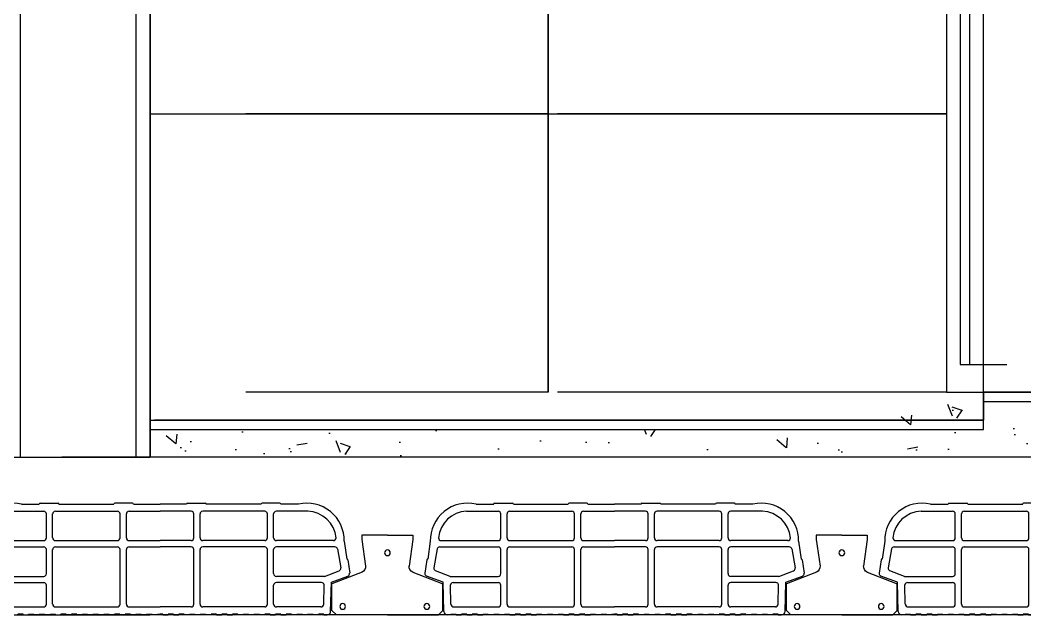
# Model space of a CAD drawing. Header units: metres. Extents: x 198 to 412, y -54 to 17.
# Drawn here: x 262.619 to 263.702, y -26.398 to -25.757 of the extents above; entities that cross this region are included whole.
import ezdxf

# ---------------------------------------------------------------- set-up
doc = ezdxf.new("R2010")
doc.units = ezdxf.units.M
doc.header["$LTSCALE"] = 10
for name, color, linetype in [('02', 2, 'Continuous'), ('1_MUROS', 6, 'Continuous'), ('A-ABERTURAS', 2, 'Continuous'), ('A-MUROS', 6, 'Continuous'), ('A-PISOS', 1, 'Continuous'), ('A-Revoques', 1, 'Continuous'), ('Corte t', 2, 'Continuous'), ('HT-253', 253, 'Continuous'), ('Losa rap sapito', 251, 'Continuous'), ('piso', 1, 'Continuous'), ('TM-REVEST', 252, 'Continuous'), ('TM-REVOQUE', 2, 'Continuous')]:
    doc.layers.add(name, color=color, linetype=linetype)

# ---------------------------------------------------------------- blocks, each defined once
blk = doc.blocks.new('VIGUETA NUEVA')
at = {"layer": '02'}
for p, q in [((852.3054, 1549.6661), (852.2767, 1549.6661)), ((852.2767, 1549.6661), (852.2767, 1549.6611)), ((852.2767, 1549.6611), (852.2809, 1549.6312)), ((852.3054, 1549.6661), (852.3342, 1549.6661)), ((852.3342, 1549.6611), (852.3299, 1549.6312)), ((852.3342, 1549.6661), (852.3342, 1549.6611)), ((852.2769, 1549.6243), (852.2429, 1549.6111)), ((852.3339, 1549.6243), (852.3679, 1549.6111)), ((852.2429, 1549.5811), (852.2429, 1549.6111)), ((852.3679, 1549.5811), (852.3679, 1549.6111)), ((852.2429, 1549.5811), (852.2479, 1549.5761)), ((852.3054, 1549.5761), (852.2479, 1549.5761)), ((852.3054, 1549.5761), (852.3629, 1549.5761)), ((852.3679, 1549.5811), (852.3629, 1549.5761))]:
    blk.add_line(p, q, dxfattribs=at)
for centre, start, end in [((852.2739, 1549.6307), 294.8533, 4.4381), ((852.3369, 1549.6307), 175.5619, 245.1467)]:
    blk.add_arc(centre, 0.00704, start, end, dxfattribs=at)
blk = doc.blocks.new('VIGUETA NUEVA1')
at = {"layer": 'piso'}
for centre in [(0, -0.02), (-0.0444, -0.0805), (0.0504, -0.0805)]:
    blk.add_circle(centre, 0.00324, dxfattribs=at)
at = {"layer": '1_MUROS'}
blk.add_blockref('VIGUETA NUEVA', (-852.3054, -1549.6661), dxfattribs=at)
blk = doc.blocks.new('Losa rap zapito')
at = {"layer": 'Losa rap sapito'}
for p, q in [((283.7813, -291.7641), (283.8003, -291.7641)), ((283.8012, -291.7632), (283.8205, -291.7632)), ((283.8215, -291.7641), (283.8806, -291.7641)), ((283.9008, -291.7632), (283.8815, -291.7632)), ((283.9018, -291.7641), (283.9304, -291.7641)), ((283.959, -291.7641), (283.9304, -291.7641)), ((283.9599, -291.7632), (283.9792, -291.7632)), ((284.0393, -291.7641), (283.9802, -291.7641)), ((284.0595, -291.7632), (284.0402, -291.7632)), ((284.0795, -291.7641), (284.0605, -291.7641)), ((283.7711, -291.7719), (283.8051, -291.7719)), ((283.808, -291.8006), (283.808, -291.7747)), ((283.8147, -291.8006), (283.8147, -291.7747)), ((283.8176, -291.7719), (283.8844, -291.7719)), ((283.8873, -291.8006), (283.8873, -291.7747)), ((283.8941, -291.8006), (283.8941, -291.7747)), ((283.897, -291.7719), (283.9304, -291.7719)), ((283.9638, -291.7719), (283.9304, -291.7719)), ((283.9667, -291.8006), (283.9667, -291.7747)), ((283.9734, -291.8006), (283.9734, -291.7747)), ((284.0431, -291.7719), (283.9763, -291.7719)), ((284.046, -291.8006), (284.046, -291.7747)), ((284.0527, -291.8006), (284.0527, -291.7747)), ((284.0896, -291.7719), (284.0556, -291.7719)), ((283.732, -291.8042), (283.7293, -291.8235)), ((283.7394, -291.8124), (283.7357, -291.8329)), ((283.7422, -291.8103), (283.8051, -291.8103)), ((283.7437, -291.8035), (283.8051, -291.8035)), ((283.7534, -291.8103), (283.8051, -291.8103)), ((283.808, -291.8391), (283.808, -291.8132)), ((283.8147, -291.8721), (283.8147, -291.8132)), ((283.8176, -291.8035), (283.8844, -291.8035)), ((283.8176, -291.8103), (283.8844, -291.8103)), ((283.8873, -291.8721), (283.8873, -291.8132)), ((283.8941, -291.8721), (283.8941, -291.8132)), ((283.897, -291.8035), (283.9304, -291.8035)), ((283.897, -291.8103), (283.9304, -291.8103)), ((283.9638, -291.8035), (283.9304, -291.8035)), ((283.9638, -291.8103), (283.9304, -291.8103)), ((283.9667, -291.8721), (283.9667, -291.8132)), ((283.9734, -291.8721), (283.9734, -291.8132)), ((284.0431, -291.8035), (283.9763, -291.8035)), ((284.0431, -291.8103), (283.9763, -291.8103)), ((284.046, -291.8721), (284.046, -291.8132)), ((284.0527, -291.8391), (284.0527, -291.8132)), ((284.117, -291.8035), (284.0556, -291.8035)), ((284.1186, -291.8103), (284.0556, -291.8103)), ((284.1073, -291.8103), (284.0556, -291.8103)), ((284.1214, -291.8124), (284.125, -291.8329)), ((284.1287, -291.8042), (284.1314, -291.8235)), ((283.7282, -291.8243), (283.7262, -291.8386)), ((284.1325, -291.8243), (284.1346, -291.8386)), ((283.7459, -291.8484), (283.728, -291.8417)), ((283.7534, -291.842), (283.7376, -291.836)), ((283.7534, -291.842), (283.8051, -291.842)), ((284.1073, -291.842), (284.0556, -291.842)), ((284.1073, -291.842), (284.1232, -291.836)), ((284.1149, -291.8484), (284.1327, -291.8417)), ((283.7466, -291.8799), (283.7459, -291.8484)), ((283.7542, -291.8721), (283.7536, -291.851)), ((283.7565, -291.8487), (283.8051, -291.8487)), ((283.808, -291.8721), (283.808, -291.8516)), ((284.0527, -291.8721), (284.0527, -291.8516)), ((284.1043, -291.8487), (284.0556, -291.8487)), ((284.1066, -291.8721), (284.1071, -291.851)), ((284.1141, -291.8799), (284.1149, -291.8484)), ((283.7571, -291.8749), (283.8051, -291.8749)), ((283.8176, -291.8749), (283.8844, -291.8749)), ((283.897, -291.8749), (283.9304, -291.8749)), ((283.9638, -291.8749), (283.9304, -291.8749)), ((284.0431, -291.8749), (283.9763, -291.8749)), ((284.1037, -291.8749), (284.0556, -291.8749)), ((283.7541, -291.8836), (283.7504, -291.8836)), ((283.7541, -291.8836), (283.7516, -291.8836)), ((283.7541, -291.8836), (283.7516, -291.8836)), ((283.7541, -291.8836), (283.7541, -291.8827)), ((283.7541, -291.8827), (283.7598, -291.8827)), ((283.7598, -291.8836), (283.7598, -291.8827)), ((283.7598, -291.8836), (283.7656, -291.8836)), ((283.7714, -291.8827), (283.7656, -291.8827)), ((283.7656, -291.8836), (283.7656, -291.8827)), ((283.7714, -291.8836), (283.7714, -291.8827)), ((283.7714, -291.8836), (283.7772, -291.8836)), ((283.7772, -291.8836), (283.7772, -291.8827)), ((283.783, -291.8827), (283.7772, -291.8827)), ((283.783, -291.8836), (283.783, -291.8827)), ((283.783, -291.8836), (283.7887, -291.8836)), ((283.7887, -291.8836), (283.7887, -291.8827)), ((283.7887, -291.8827), (283.7945, -291.8827)), ((283.7945, -291.8836), (283.7945, -291.8827)), ((283.8003, -291.8836), (283.7945, -291.8836)), ((283.8003, -291.8827), (283.8061, -291.8827)), ((283.8003, -291.8836), (283.8003, -291.8827)), ((283.8061, -291.8836), (283.8061, -291.8827)), ((283.8119, -291.8836), (283.8061, -291.8836)), ((283.8119, -291.8827), (283.8176, -291.8827)), ((283.8119, -291.8836), (283.8119, -291.8827)), ((283.8119, -291.8827), (283.8176, -291.8827)), ((283.8176, -291.8836), (283.8176, -291.8827)), ((283.8176, -291.8836), (283.8234, -291.8836)), ((283.8292, -291.8827), (283.8234, -291.8827)), ((283.8234, -291.8836), (283.8234, -291.8827)), ((283.8292, -291.8836), (283.8292, -291.8827)), ((283.8292, -291.8836), (283.835, -291.8836)), ((283.835, -291.8836), (283.835, -291.8827)), ((283.8408, -291.8827), (283.835, -291.8827)), ((283.8408, -291.8836), (283.8408, -291.8827)), ((283.8408, -291.8836), (283.8465, -291.8836)), ((283.8465, -291.8836), (283.8465, -291.8827)), ((283.8465, -291.8827), (283.8523, -291.8827)), ((283.8523, -291.8836), (283.8523, -291.8827)), ((283.8581, -291.8836), (283.8523, -291.8836)), ((283.8581, -291.8827), (283.8639, -291.8827)), ((283.8581, -291.8836), (283.8581, -291.8827)), ((283.8639, -291.8836), (283.8639, -291.8827)), ((283.8697, -291.8836), (283.8639, -291.8836)), ((283.8697, -291.8827), (283.8755, -291.8827)), ((283.8697, -291.8836), (283.8697, -291.8827)), ((283.8697, -291.8827), (283.8755, -291.8827)), ((283.8755, -291.8836), (283.8755, -291.8827)), ((283.8755, -291.8836), (283.8812, -291.8836)), ((283.887, -291.8827), (283.8812, -291.8827)), ((283.8812, -291.8836), (283.8812, -291.8827)), ((283.887, -291.8836), (283.887, -291.8827)), ((283.887, -291.8836), (283.8928, -291.8836)), ((283.8928, -291.8836), (283.8928, -291.8827)), ((283.8986, -291.8827), (283.8928, -291.8827)), ((283.8986, -291.8836), (283.8986, -291.8827)), ((283.8986, -291.8836), (283.9044, -291.8836)), ((283.9044, -291.8836), (283.9044, -291.8827)), ((283.9044, -291.8827), (283.9101, -291.8827)), ((283.9101, -291.8836), (283.9101, -291.8827)), ((283.9159, -291.8836), (283.9101, -291.8836)), ((283.9159, -291.8827), (283.9217, -291.8827)), ((283.9159, -291.8836), (283.9159, -291.8827)), ((283.9217, -291.8836), (283.9217, -291.8827)), ((283.9275, -291.8836), (283.9217, -291.8836)), ((283.9275, -291.8836), (283.9275, -291.8827)), ((283.9275, -291.8827), (283.9304, -291.8827)), ((283.9333, -291.8827), (283.9304, -291.8827)), ((283.9333, -291.8836), (283.9333, -291.8827)), ((283.9333, -291.8836), (283.939, -291.8836)), ((283.9448, -291.8827), (283.939, -291.8827)), ((283.939, -291.8836), (283.939, -291.8827)), ((283.9448, -291.8836), (283.9448, -291.8827)), ((283.9448, -291.8836), (283.9506, -291.8836)), ((283.9506, -291.8836), (283.9506, -291.8827)), ((283.9564, -291.8827), (283.9506, -291.8827)), ((283.9564, -291.8836), (283.9564, -291.8827)), ((283.9622, -291.8836), (283.9564, -291.8836)), ((283.9622, -291.8836), (283.9622, -291.8827)), ((283.9622, -291.8827), (283.9679, -291.8827)), ((283.9679, -291.8836), (283.9679, -291.8827)), ((283.9737, -291.8836), (283.9679, -291.8836)), ((283.9737, -291.8827), (283.9795, -291.8827)), ((283.9737, -291.8836), (283.9737, -291.8827)), ((283.9795, -291.8836), (283.9795, -291.8827)), ((283.9853, -291.8836), (283.9795, -291.8836)), ((283.9911, -291.8827), (283.9853, -291.8827)), ((283.9853, -291.8836), (283.9853, -291.8827)), ((283.9911, -291.8827), (283.9853, -291.8827)), ((283.9911, -291.8836), (283.9911, -291.8827)), ((283.9911, -291.8836), (283.9968, -291.8836)), ((284.0026, -291.8827), (283.9968, -291.8827)), ((283.9968, -291.8836), (283.9968, -291.8827)), ((284.0026, -291.8836), (284.0026, -291.8827)), ((284.0026, -291.8836), (284.0084, -291.8836)), ((284.0084, -291.8836), (284.0084, -291.8827)), ((284.0142, -291.8827), (284.0084, -291.8827)), ((284.0142, -291.8836), (284.0142, -291.8827)), ((284.02, -291.8836), (284.0142, -291.8836)), ((284.02, -291.8836), (284.02, -291.8827)), ((284.02, -291.8827), (284.0258, -291.8827)), ((284.0258, -291.8836), (284.0258, -291.8827)), ((284.0315, -291.8836), (284.0258, -291.8836)), ((284.0315, -291.8827), (284.0373, -291.8827)), ((284.0315, -291.8836), (284.0315, -291.8827)), ((284.0373, -291.8836), (284.0373, -291.8827)), ((284.0431, -291.8836), (284.0373, -291.8836)), ((284.0489, -291.8827), (284.0431, -291.8827)), ((284.0431, -291.8836), (284.0431, -291.8827)), ((284.0489, -291.8827), (284.0431, -291.8827)), ((284.0489, -291.8836), (284.0489, -291.8827)), ((284.0489, -291.8836), (284.0547, -291.8836)), ((284.0604, -291.8827), (284.0547, -291.8827)), ((284.0547, -291.8836), (284.0547, -291.8827)), ((284.0604, -291.8836), (284.0604, -291.8827)), ((284.0604, -291.8836), (284.0662, -291.8836)), ((284.0662, -291.8836), (284.0662, -291.8827)), ((284.072, -291.8827), (284.0662, -291.8827)), ((284.072, -291.8836), (284.072, -291.8827)), ((284.0778, -291.8836), (284.072, -291.8836)), ((284.0778, -291.8836), (284.0778, -291.8827)), ((284.0778, -291.8827), (284.0836, -291.8827)), ((284.0836, -291.8836), (284.0836, -291.8827)), ((284.0893, -291.8836), (284.0836, -291.8836)), ((284.0893, -291.8827), (284.0951, -291.8827)), ((284.0893, -291.8836), (284.0893, -291.8827)), ((284.0951, -291.8836), (284.0951, -291.8827)), ((284.1009, -291.8836), (284.0951, -291.8836)), ((284.1009, -291.8836), (284.1009, -291.8827)), ((284.1067, -291.8827), (284.1009, -291.8827)), ((284.1067, -291.8836), (284.1067, -291.8827)), ((284.1067, -291.8836), (284.1092, -291.8836)), ((284.1067, -291.8836), (284.1092, -291.8836)), ((284.1067, -291.8836), (284.1103, -291.8836))]:
    blk.add_line(p, q, dxfattribs=at)
for centre, radius, start, end in [((283.7724, -291.8035), 0.0404, 77.2971, 181.0135), ((283.8012, -291.7641), 0.000963, 90, 180), ((283.8205, -291.7641), 0.000963, 0, 90), ((283.8815, -291.7641), 0.000963, 90, 180), ((283.9008, -291.7641), 0.000963, 0, 90), ((283.9599, -291.7641), 0.000963, 90, 180), ((283.9792, -291.7641), 0.000963, 0, 90), ((284.0402, -291.7641), 0.000963, 90, 180), ((284.0595, -291.7641), 0.000963, 0, 90), ((284.0883, -291.8035), 0.0404, 358.9865, 102.7029), ((283.7724, -291.8035), 0.0317, 92.259, 174.7894), ((283.8051, -291.7747), 0.00289, 0, 90), ((283.8176, -291.7747), 0.00289, 90, 180), ((283.8844, -291.7747), 0.00289, 0, 90), ((283.897, -291.7747), 0.00289, 90, 180), ((283.9638, -291.7747), 0.00289, 0, 90), ((283.9763, -291.7747), 0.00289, 90, 180), ((284.0431, -291.7747), 0.00289, 0, 90), ((284.0556, -291.7747), 0.00289, 90, 180), ((284.0883, -291.8035), 0.0317, 5.2106, 87.741), ((283.7437, -291.8006), 0.00289, 180.2316, 270), ((283.8051, -291.8006), 0.00289, 270, 0), ((283.8176, -291.8006), 0.00289, 180, 270), ((283.8844, -291.8006), 0.00289, 270, 0), ((283.897, -291.8006), 0.00289, 180, 270), ((283.9638, -291.8006), 0.00289, 270, 0), ((283.9763, -291.8006), 0.00289, 180, 270), ((284.0431, -291.8006), 0.00289, 270, 0), ((284.0556, -291.8006), 0.00289, 180, 270), ((284.117, -291.8006), 0.00289, 270, 359.7684), ((283.7422, -291.8132), 0.00289, 90, 165.2593), ((283.8051, -291.8132), 0.00289, 0, 90), ((283.8176, -291.8132), 0.00289, 90, 180), ((283.8844, -291.8132), 0.00289, 0, 90), ((283.897, -291.8132), 0.00289, 90, 180), ((283.9638, -291.8132), 0.00289, 0, 90), ((283.9763, -291.8132), 0.00289, 90, 180), ((284.0431, -291.8132), 0.00289, 0, 90), ((284.0556, -291.8132), 0.00289, 90, 180), ((284.1186, -291.8132), 0.00289, 14.7407, 90), ((283.7292, -291.8244), 0.000963, 81.8699, 171.8699), ((284.1316, -291.8244), 0.000963, 8.1301, 98.1301), ((283.7386, -291.8333), 0.00289, 171.8699, 249.444), ((284.1222, -291.8333), 0.00289, 290.556, 8.1301), ((283.729, -291.839), 0.00289, 171.8699, 249.444), ((283.8051, -291.8391), 0.00289, 270, 0), ((284.0556, -291.8391), 0.00289, 180, 270), ((284.1317, -291.839), 0.00289, 290.556, 8.1301), ((283.7565, -291.8516), 0.00289, 90, 168.5947), ((283.8051, -291.8516), 0.00289, 0, 90), ((284.0556, -291.8516), 0.00289, 90, 180), ((284.1043, -291.8516), 0.00289, 11.4053, 90), ((283.7571, -291.8721), 0.00289, 180, 271.41), ((283.8051, -291.8721), 0.00289, 270, 0), ((283.8176, -291.8721), 0.00289, 180, 270), ((283.8844, -291.8721), 0.00289, 270, 0), ((283.897, -291.8721), 0.00289, 180, 270), ((283.9638, -291.8721), 0.00289, 270, 0), ((283.9763, -291.8721), 0.00289, 180, 270), ((284.0431, -291.8721), 0.00289, 270, 0), ((284.0556, -291.8721), 0.00289, 180, 270), ((284.1037, -291.8721), 0.00289, 268.59, 0), ((283.7505, -291.8797), 0.0039, 182.4799, 268.1248), ((284.1102, -291.8797), 0.0039, 271.8752, 357.5201)]:
    blk.add_arc(centre, radius, start, end, dxfattribs=at)

msp = doc.modelspace()

# ---------------------------------------------------------------- hatches: boundary and pattern name
at = {"layer": 'HT-253'}
h = msp.add_hatch(dxfattribs=at)
h.set_pattern_fill('AR-CONC', color=256, scale=0.0007, angle=90)
h.set_pattern_definition([(140, (-292.3143, -11797.42459), (0.0111573599, 0.1275292683), [0.013335, -0.146685]), (85, (-292.3143, -11797.42459), (-0.1337397917, -0.024670395), [0.010668, -0.1173484089]), (190.4514447, (-292.31337, -11797.41396), (-0.1225824263, 0.102858873), [0.0113330062, -0.1246631712]), (136.1842, (-292.34986, -11797.42459), (0.0294296296, 0.1897553286), [0.0200025, -0.2200275]), (186.6355576, (-292.34741, -11797.40878), (-0.1731982872, 0.1661828938), [0.0169995162, -0.1869949257]), (81.1841512, (-292.34986, -11797.4246), (-0.1731982872, 0.166182894), [0.016001977, -0.1760218123]), (111, (-292.34097, -11797.40681), (0.0715856387, 0.1061300739), [0.013335, -0.146685]), (56, (-292.34097, -11797.40681), (-0.1289315763, 0.0432614198), [0.010668, -0.117348]), (161.451445, (-292.33501, -11797.39797), (-0.0573459382, 0.1493914935), [0.0113330062, -0.1246629563]), (127.5, (-292.3143, -11797.42459), (-0.05918852721, 0.00216202228), [0, -0.1159256, 0, -0.119126, 0, -0.1177925]), (97.5, (-292.3143, -11797.42459), (-0.07012640237, 0.04677376376), [0, -0.0679196, 0, -0.1132586, 0, -0.0448945]), (57.5, (-292.3143, -11797.46424), (0.0040101208, 0.09491341662), [0, -0.04445, 0, -0.138684, 0, -0.184023]), (47.5, (-292.3143, -11797.48202), (-0.0177985437, 0.10369042697), [0, -0.057785, 0, -0.0921004, 0, -0.130683])])
h.paths.add_polyline_path([(265.2402, -26.1677), (263.4828, -26.1677), (263.4828, -26.1877), (263.4828, -26.1977), (262.7694, -26.1977), (262.7694, -26.2277), (263.9892, -26.2277), (264.1892, -26.2277), (265.2402, -26.2277)])

# ---------------------------------------------------------------- linework, layer by layer
at = {"color": 2}
for p, q in [((265.2402, -26.1577), (263.657, -26.1577)), ((263.657, -26.1577), (263.657, -26.1877)), ((263.657, -26.1877), (262.7643, -26.1877))]:
    msp.add_line(p, q, dxfattribs=at)
at = {"color": 5}
for p, q in [((261.2979, -26.2277), (262.7593, -26.2277)), ((264.5477, -26.2277), (262.6643, -26.2277)), ((261.2979, -26.3977), (262.7593, -26.3977)), ((265.7856, -26.3977), (262.6643, -26.3977))]:
    msp.add_line(p, q, dxfattribs=at)
at = {"layer": 'A-ABERTURAS', "color": 1}
for points in [[(263.617, -24.0877), (263.617, -26.1577), (263.657, -26.1577)], [(263.657, -26.1577), (263.657, -24.0877)], [(263.632, -24.1077), (263.632, -26.1277), (263.672, -26.1277)], [(263.642, -24.1077), (263.642, -26.1277), (263.682, -26.1277)]]:
    msp.add_lwpolyline(points, dxfattribs=at)
at = {"layer": 'A-MUROS'}
msp.add_line((262.7443, -26.2277), (262.7443, -22.8277), dxfattribs=at)
msp.add_lwpolyline([(262.7443, -26.2277), (262.7443, -22.8277), (262.6196, -22.8277), (262.6196, -26.2277), (262.7396, -26.2277)], close=True, dxfattribs=at)
at = {"layer": 'A-PISOS'}
for points in [[(262.7594, -26.1877), (263.657, -26.1877), (263.657, -26.1577), (265.2402, -26.1577)], [(262.7596, -26.1977), (263.657, -26.1977), (263.657, -26.1677), (265.2402, -26.1677)]]:
    msp.add_lwpolyline(points, dxfattribs=at)
at = {"layer": 'A-Revoques'}
msp.add_line((262.7596, -22.8277), (262.7596, -26.2277), dxfattribs=at)
at = {"layer": 'TM-REVEST'}
for points in [[(262.7596, -25.8577), (262.7596, -25.2577), (263.1883, -25.2577), (263.1883, -25.8577), (262.8625, -25.8577)], [(263.1883, -25.8577), (263.1883, -25.2577), (263.617, -25.2577), (263.617, -25.8577), (263.1983, -25.8577)], [(262.7596, -26.1577), (262.7596, -25.8577), (263.1883, -25.8577), (263.1883, -26.1577), (262.8625, -26.1577)], [(263.1883, -26.1577), (263.1883, -25.8577), (263.617, -25.8577), (263.617, -26.1577), (263.1983, -26.1577)]]:
    msp.add_lwpolyline(points, dxfattribs=at)
at = {"layer": 'TM-REVOQUE'}
msp.add_line((262.7593, -22.8277), (262.7593, -26.2277), dxfattribs=at)
for points in [[(262.7594, -22.8277), (262.7594, -26.1877)], [(262.7596, -22.8277), (262.7596, -26.1877)]]:
    msp.add_lwpolyline(points, dxfattribs=at)

# ---------------------------------------------------------------- block references
at = {"layer": 'A-MUROS'}
for p in [(-21.1602, 265.4859), (-20.6708, 265.4859), (-20.1814, 265.4859)]:
    msp.add_blockref('Losa rap zapito', p, dxfattribs=at)
at = {"layer": 'Corte t', "xscale": -0.9559179682510148, "yscale": 0.9559179682510148, "zscale": 0.9559179682510148}
for p in [(263.015, -26.3116), (263.5044, -26.3116)]:
    msp.add_blockref('VIGUETA NUEVA1', p, dxfattribs=at)

doc.saveas('drawing.dxf')
